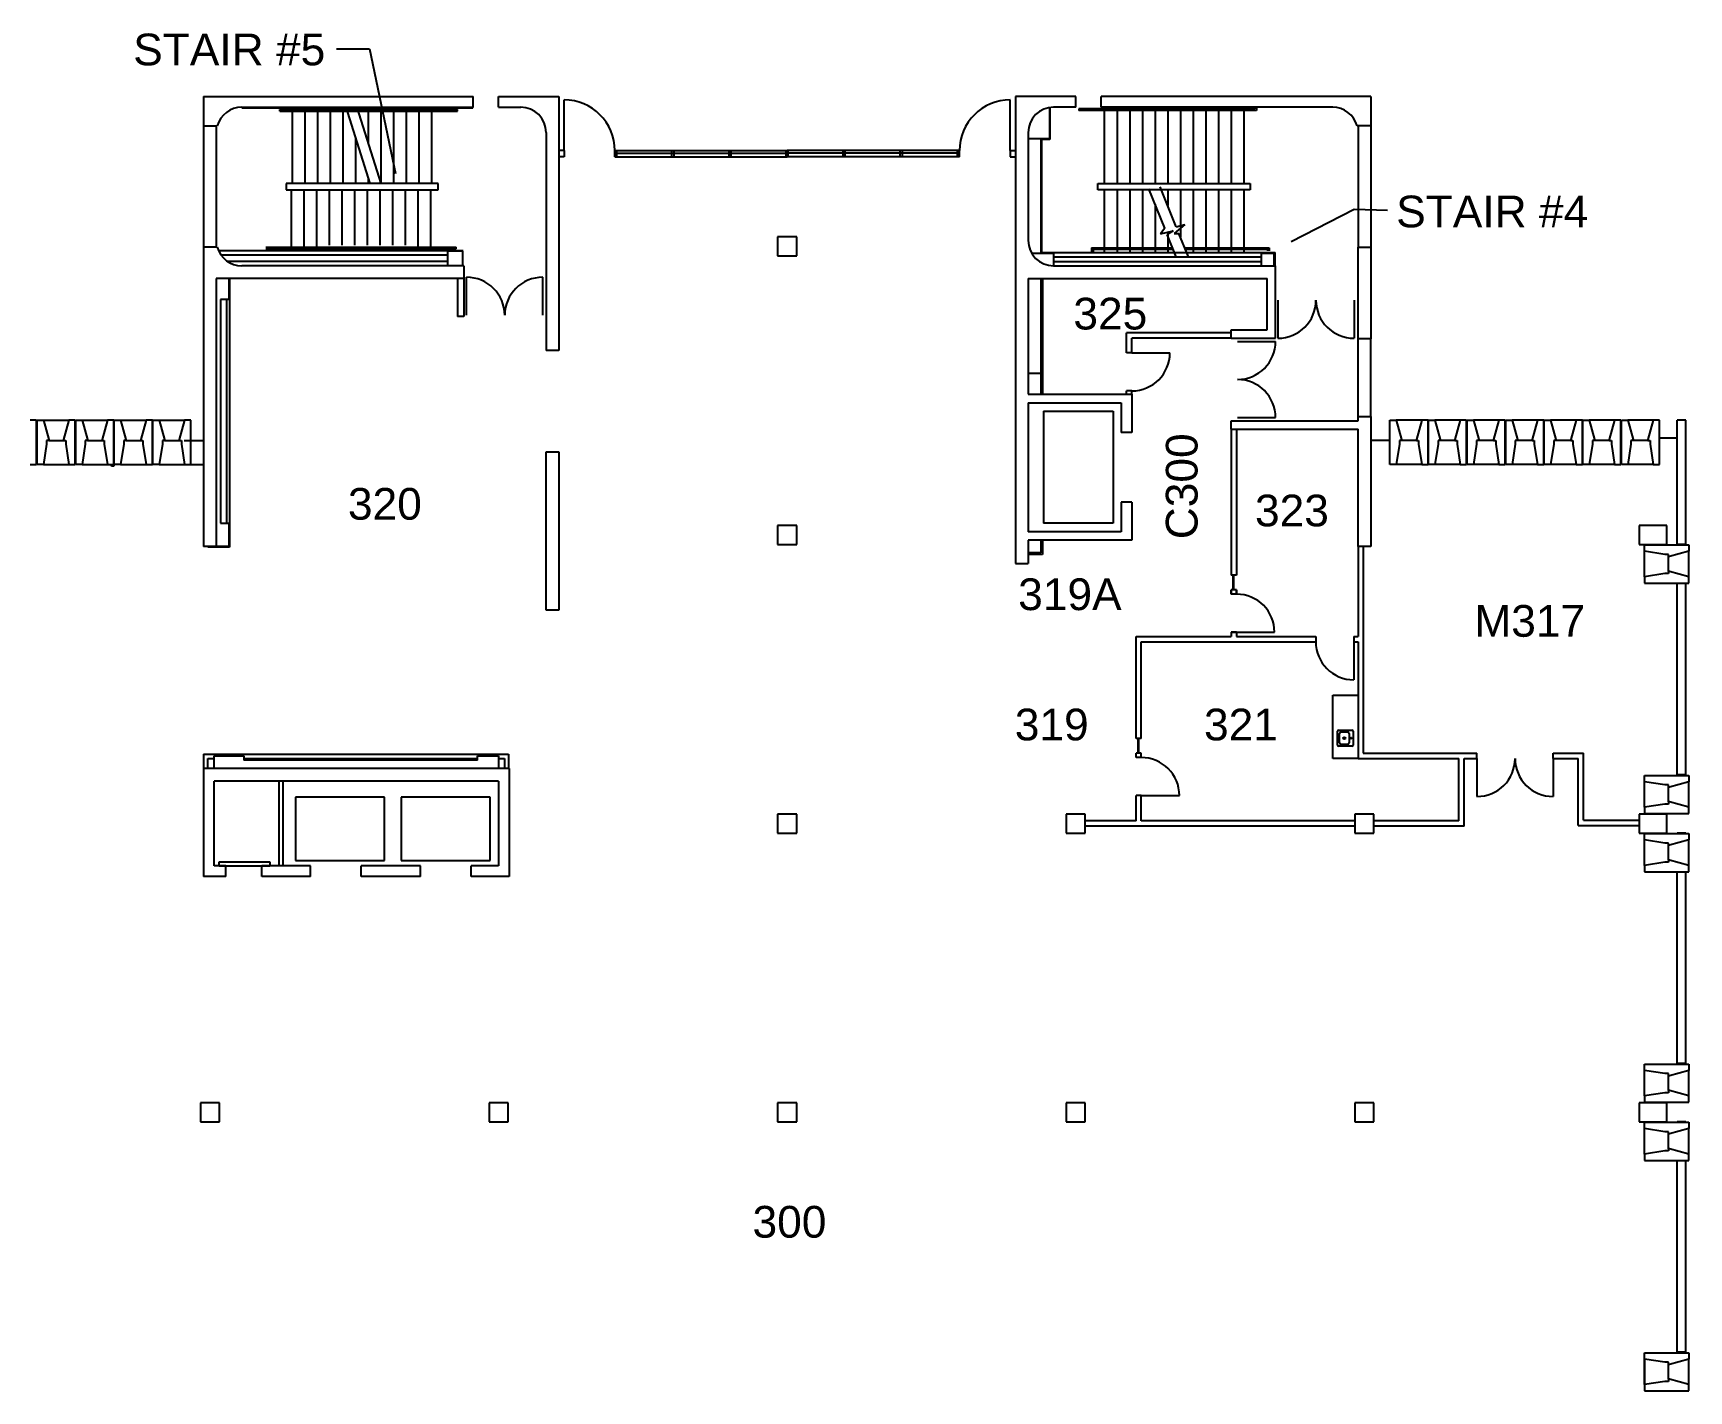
# Model space of a CAD drawing. Header units: inches. Extents: x -220 to 3068, y -21 to 2562.
# Drawn here: x 1501 to 3068, y 1273 to 2557 of the extents above; entities that cross this region are included whole.
import ezdxf

# ---------------------------------------------------------------- set-up
doc = ezdxf.new("R2010")
doc.units = ezdxf.units.IN
doc.header["$MEASUREMENT"] = 0
for name, color, linetype in [('A-DOOR', 4, 'Continuous'), ('A-FLOR-HRAL', 4, 'Continuous'), ('A-FLOR-STRS', 4, 'Continuous'), ('A-FLOR-TEXT', 7, 'Continuous'), ('A-FURN', 3, 'Continuous'), ('A-GLAZ', 3, 'Continuous'), ('A-WALL', 5, 'Continuous'), ('A-WALL-JAMB', 6, 'Continuous'), ('M-EQPM-EVTR', 4, 'Continuous'), ('P-SANR-FTXT', 5, 'Continuous'), ('S-COLS', 6, 'Continuous')]:
    doc.layers.add(name, color=color, linetype=linetype)
doc.styles.get("Standard").update_dxf_attribs({"font": 'arial.ttf'})

msp = doc.modelspace()

# ---------------------------------------------------------------- linework, layer by layer
at = {"layer": 'A-DOOR'}
for p, q in [((2003.7, 2445.6), (2003.7, 2493.6)), ((2425.7, 2445.6), (2425.7, 2493.6)), ((1911.5, 2289.8), (1911.5, 2325.8)), ((1983.5, 2289.8), (1983.5, 2325.8)), ((2678.9, 2304.1), (2678.9, 2268.1)), ((2750.9, 2304.1), (2750.9, 2268.1)), ((2640.7, 2265.1), (2676.7, 2265.1)), ((2540.7, 2254.3), (2576.7, 2254.3)), ((2640.7, 2193.1), (2676.7, 2193.1)), ((2639.7, 1990.1), (2675.7, 1990.1)), ((2750.7, 1981.1), (2750.7, 1945.1)), ((2867.2, 1870.7), (2867.2, 1834.7)), ((2939.2, 1870.7), (2939.2, 1834.7)), ((2549.7, 1835.6), (2585.7, 1835.6))]:
    msp.add_line(p, q, dxfattribs=at)
for centre, radius, start, end in [((2003.7, 2445.6), 48, 0, 90), ((2425.7, 2445.6), 48, 90, 180), ((1911.5, 2289.8), 36, 0, 90), ((1983.5, 2289.8), 36, 90, 180), ((2678.9, 2304.1), 36, 270, 0), ((2750.9, 2304.1), 36, 180, 270), ((2640.7, 2265.1), 36, 270, 0), ((2540.7, 2254.3), 36, 270, 0), ((2640.7, 2193.1), 36, 0, 90), ((2639.7, 1990.1), 36, 0, 90), ((2750.7, 1981.1), 36, 180, 270), ((2549.7, 1835.6), 36, 0, 90), ((2867.2, 1870.7), 36, 270, 0), ((2939.2, 1870.7), 36, 180, 270)]:
    msp.add_arc(centre, radius, start, end, dxfattribs=at)
at = {"layer": 'A-FLOR-HRAL'}
for p, q in [((1734.7, 2484.5), (1902.7, 2484.5)), ((1734.7, 2483), (1734.7, 2484.5)), ((1734.7, 2483), (1902.7, 2483)), ((1902.7, 2483), (1902.7, 2484.5)), ((2657.2, 2485.1), (2490.7, 2485.1)), ((2490.7, 2485.1), (2490.7, 2483.6)), ((2658.7, 2483.6), (2490.7, 2483.6)), ((2657.2, 2486.6), (2657.2, 2485.1)), ((2658.7, 2486.6), (2658.7, 2483.6)), ((1740.7, 2414.6), (1740.7, 2408.6)), ((1884.7, 2414.6), (1740.7, 2414.6)), ((1884.7, 2408.6), (1884.7, 2414.6)), ((2508.7, 2414.6), (2652.7, 2414.6)), ((2508.7, 2408.6), (2508.7, 2414.6)), ((2652.7, 2414.6), (2652.7, 2408.6)), ((1740.7, 2408.6), (1884.7, 2408.6)), ((2652.7, 2408.6), (2508.7, 2408.6)), ((1721.7, 2354.2), (1901.7, 2354.2)), ((1721.7, 2352.7), (1901.7, 2352.7)), ((1901.7, 2352.7), (1901.7, 2354.2)), ((2502.7, 2353.7), (2579.3, 2353.7)), ((2502.7, 2353.7), (2502.7, 2349.2)), ((2504.2, 2352.2), (2579.9, 2352.2)), ((2504.2, 2352.2), (2504.2, 2349.2)), ((2590.7, 2353.7), (2670.7, 2353.7)), ((2591.3, 2352.2), (2669.2, 2352.2)), ((2669.2, 2352.2), (2669.2, 2350.7)), ((2670.7, 2353.7), (2670.7, 2350.7))]:
    msp.add_line(p, q, dxfattribs=at)
at = {"layer": 'A-FLOR-STRS'}
for p, q in [((1746.7, 2414.6), (1746.7, 2486.6)), ((1758.7, 2414.6), (1758.7, 2486.6)), ((1770.7, 2414.6), (1770.7, 2486.6)), ((1782.7, 2414.6), (1782.7, 2486.6)), ((1794.7, 2414.6), (1794.7, 2486.6)), ((1820.2, 2414.6), (1797.4, 2486.6)), ((1830.7, 2414.6), (1808, 2486.4)), ((1818.7, 2452.6), (1818.7, 2486.6)), ((1830.7, 2414.6), (1830.7, 2486.6)), ((1842.7, 2414.6), (1842.7, 2486.6)), ((1854.7, 2414.6), (1854.7, 2486.6)), ((1866.7, 2414.6), (1866.7, 2486.6)), ((1878.7, 2414.6), (1878.7, 2486.6)), ((2514.7, 2486.6), (2514.7, 2414.6)), ((2526.7, 2486.6), (2526.7, 2414.6)), ((2538.7, 2486.6), (2538.7, 2414.6)), ((2550.7, 2486.6), (2550.7, 2414.6)), ((2562.7, 2486.6), (2562.7, 2414.6)), ((2574.7, 2486.6), (2574.7, 2414.6)), ((2586.7, 2486.6), (2586.7, 2414.6)), ((2598.7, 2486.6), (2598.7, 2414.6)), ((2610.7, 2486.6), (2610.7, 2414.6)), ((2622.7, 2486.6), (2622.7, 2414.6)), ((2634.7, 2486.6), (2634.7, 2414.6)), ((2646.7, 2486.6), (2646.7, 2414.6)), ((1806.7, 2414.6), (1806.7, 2457.3)), ((1818.7, 2414.6), (1818.7, 2419.4)), ((1745.7, 2351.2), (1745.7, 2408.6)), ((1757.7, 2351.2), (1757.7, 2408.6)), ((1769.7, 2351.2), (1769.7, 2408.6)), ((1781.7, 2356.1), (1781.7, 2408.6)), ((1793.7, 2356.1), (1793.7, 2408.6)), ((1805.7, 2356.1), (1805.7, 2408.6)), ((1817.7, 2356.1), (1817.7, 2408.6)), ((1829.7, 2356.1), (1829.7, 2408.6)), ((1841.7, 2356.1), (1841.7, 2408.6)), ((1853.7, 2356.1), (1853.7, 2408.6)), ((1865.7, 2351.2), (1865.7, 2408.6)), ((1877.7, 2351.2), (1877.7, 2408.6)), ((2514.7, 2408.6), (2514.7, 2349.2)), ((2526.7, 2408.6), (2526.7, 2349.2)), ((2538.7, 2408.6), (2538.7, 2349.2)), ((2550.7, 2408.6), (2550.7, 2349.2)), ((2571.8, 2372.3), (2556.9, 2409.3)), ((2582.7, 2373.5), (2567.5, 2411.2)), ((2574.7, 2408.6), (2574.7, 2393.5)), ((2586.7, 2408.6), (2586.7, 2363.8)), ((2598.7, 2408.6), (2598.7, 2349.2)), ((2610.7, 2408.6), (2610.7, 2349.2)), ((2622.7, 2408.6), (2622.7, 2349.2)), ((2634.7, 2408.6), (2634.7, 2349.2)), ((2646.7, 2408.6), (2646.7, 2349.2)), ((2562.7, 2395), (2562.7, 2349.2)), ((2571.8, 2372.3), (2567.8, 2366.7)), ((2567.8, 2366.7), (2579.9, 2369.6)), ((2579.9, 2369.6), (2574.3, 2366.2)), ((2582.8, 2345), (2574.3, 2366.2)), ((2574.7, 2366.4), (2574.7, 2349.2)), ((2591, 2375.8), (2580.8, 2367.2)), ((2580.8, 2367.2), (2585.3, 2367.1)), ((2582.7, 2373.5), (2591, 2375.8)), ((2594.2, 2345), (2585.3, 2367.1))]:
    msp.add_line(p, q, dxfattribs=at)
at = {"layer": 'A-FLOR-TEXT'}
for p, q in [((1788.4, 2541.9), (1819.5, 2541.9)), ((1819.5, 2541.9), (1844.1, 2424)), ((2751.1, 2389.9), (2691.3, 2359.3)), ((2782.7, 2388.9), (2751.1, 2389.9))]:
    msp.add_line(p, q, dxfattribs=at)
at = {"layer": 'A-FURN'}
for p, q in [((2730.7, 1930.7), (2754.7, 1930.7)), ((2730.7, 1870.7), (2730.7, 1930.7)), ((2754.7, 1870.7), (2730.7, 1870.7))]:
    msp.add_line(p, q, dxfattribs=at)
at = {"layer": 'A-GLAZ'}
for p, q in [((1662.7, 2469.1), (1662.7, 2354.1)), ((1674.7, 2469.1), (1674.7, 2354.1)), ((2754.7, 2469.1), (2754.7, 2354.1)), ((2766.7, 2469.1), (2766.7, 2354.1)), ((2051.7, 2445.6), (2214.7, 2445.6)), ((2377.7, 2445.6), (2214.7, 2445.6)), ((2051.7, 2443), (2214.7, 2443)), ((2051.7, 2439.6), (2214.7, 2439.6)), ((2377.7, 2443), (2214.7, 2443)), ((2377.7, 2439.6), (2214.7, 2439.6)), ((2754.7, 2194.2), (2754.7, 2267.6)), ((2766.7, 2194.2), (2766.7, 2267.6)), ((1516.2, 2171.3), (1530.2, 2171.3)), ((1552.7, 2171.3), (1566.7, 2171.3)), ((1589.2, 2171.3), (1603.2, 2171.3)), ((1625.7, 2171.3), (1639.7, 2171.3)), ((1644.4, 2171.3), (1662.7, 2171.3)), ((2784.9, 2171.3), (2766.7, 2171.3)), ((2809.9, 2171.3), (2795.9, 2171.3)), ((2846.4, 2171.3), (2832.4, 2171.3)), ((2882.9, 2171.3), (2868.9, 2171.3)), ((2919.4, 2171.3), (2905.4, 2171.3)), ((2955.9, 2171.3), (2941.9, 2171.3)), ((2992.4, 2171.3), (2978.4, 2171.3)), ((3028.9, 2171.3), (3014.9, 2171.3)), ((3056.7, 2173.5), (3039.9, 2173.5)), ((3048.3, 2047.6), (3048.3, 2061.6)), ((2636.7, 2030.1), (2636.7, 2044.1)), ((2637.2, 2030.1), (2637.2, 2044.1)), ((2546.7, 1875.6), (2546.7, 1889.6)), ((2547.2, 1875.6), (2547.2, 1889.6)), ((3048.3, 1829.6), (3048.3, 1843.6)), ((3048.3, 1774.6), (3048.3, 1788.6)), ((3048.3, 1556.6), (3048.3, 1570.6)), ((3048.3, 1501.6), (3048.3, 1515.6)), ((3048.3, 1283.6), (3048.3, 1297.6))]:
    msp.add_line(p, q, dxfattribs=at)
at = {"layer": 'A-WALL'}
for p, q in [((1662.7, 2496.6), (1662.7, 2469.1)), ((1662.7, 2496.6), (1917.7, 2496.6)), ((1662.7, 2496.6), (1917.7, 2496.6)), ((1662.7, 2496.6), (1662.7, 2079.1)), ((1917.7, 2486.6), (1917.7, 2496.6)), ((1941.7, 2496.6), (1998.7, 2496.6)), ((1941.7, 2486.6), (1941.7, 2496.6)), ((1998.7, 2496.6), (1998.7, 2256.6)), ((2487.7, 2496.6), (2430.7, 2496.6)), ((2430.7, 2496.6), (2430.7, 2055.1)), ((2487.7, 2486.6), (2487.7, 2496.6)), ((2511.7, 2486.6), (2511.7, 2496.6)), ((2766.7, 2496.6), (2511.7, 2496.6)), ((2766.7, 2496.6), (2766.7, 2469.1)), ((1698.7, 2486.6), (1917.7, 2486.6)), ((1698.7, 2486), (1917.2, 2486)), ((1941.7, 2486.6), (1962.7, 2486.6)), ((2462.7, 2486.2), (2462.7, 2456.6)), ((2463.3, 2486.2), (2463.3, 2456)), ((2487.7, 2486.6), (2466.7, 2486.6)), ((2730.7, 2486.6), (2511.7, 2486.6)), ((1662.7, 2469.1), (1675.6, 2469.1)), ((1986.7, 2462.6), (1986.7, 2256.6)), ((2442.7, 2462.6), (2442.7, 2360.6)), ((2766.7, 2469.1), (2753.8, 2469.1)), ((2462.7, 2456.6), (2442.7, 2456.6)), ((2454.7, 2456.6), (2454.7, 2348.6)), ((2455.3, 2456), (2455.3, 2349.2)), ((2463.3, 2456), (2455.3, 2456)), ((1662.7, 2354.1), (1662.7, 2071.1)), ((1675.6, 2354.1), (1662.7, 2354.1)), ((1676.6, 2351.2), (1908.2, 2351.2)), ((1893.5, 2350.6), (1893.5, 2336.6)), ((1907.5, 2350.6), (1893.5, 2350.6)), ((1907.5, 2350.6), (1907.5, 2336.6)), ((2754.7, 2267.6), (2754.7, 2354.1)), ((2754.7, 2354.1), (2766.7, 2354.1)), ((2766.7, 2354.1), (2766.7, 2267.6)), ((1678.9, 2347), (1893.5, 2347)), ((1893.5, 2340.6), (1685.4, 2340.6)), ((1908.7, 2336.6), (1698.7, 2336.6)), ((1908.7, 2336.6), (1908.7, 2324.6)), ((2445.9, 2348.6), (2466.7, 2348.6)), ((2455.3, 2349.2), (2676.2, 2349.2)), ((2466.7, 2348.6), (2466.7, 2336.6)), ((2466.7, 2345), (2663.5, 2345)), ((2466.7, 2340.6), (2663.5, 2340.6)), ((2466.7, 2336.6), (2676.7, 2336.6)), ((2663.5, 2348.6), (2675.5, 2348.6)), ((2663.5, 2336.6), (2663.5, 2348.6)), ((2675.5, 2336.6), (2675.5, 2348.6)), ((2676.2, 2336.6), (2676.2, 2349.2)), ((2676.7, 2268.1), (2676.7, 2336.6)), ((1674.7, 2324.6), (1674.7, 2071.1)), ((1908.7, 2324.6), (1674.7, 2324.6)), ((1686.7, 2324.6), (1686.7, 2304.6)), ((1687.3, 2324.6), (1687.3, 2070.5)), ((1902.7, 2324.6), (1902.7, 2288.6)), ((1908.7, 2324.6), (1908.7, 2288.6)), ((2442.7, 2324.6), (2442.7, 2215.1)), ((2442.7, 2324.6), (2668.7, 2324.6)), ((2454.7, 2324.6), (2454.7, 2215.1)), ((2456.2, 2324.6), (2456.2, 2215.1)), ((2668.7, 2276.1), (2668.7, 2324.6)), ((1678.7, 2304.6), (1678.7, 2093.1)), ((1686.7, 2304.6), (1678.7, 2304.6)), ((1684.2, 2304.6), (1684.2, 2093.1)), ((1684.2, 2304.6), (1684.2, 2093.1)), ((1908.7, 2288.6), (1902.7, 2288.6)), ((2634.7, 2273.1), (2535.7, 2273.1)), ((2535.7, 2254.3), (2535.7, 2273.1)), ((2634.7, 2276.1), (2668.7, 2276.1)), ((2634.7, 2268.1), (2634.7, 2276.1)), ((1998.7, 2256.6), (1986.7, 2256.6)), ((2634.7, 2268.1), (2540.7, 2268.1)), ((2540.7, 2254.3), (2540.7, 2268.1)), ((2634.7, 2268.1), (2676.7, 2268.1)), ((2766.7, 2267.6), (2754.7, 2267.6)), ((2540.7, 2254.3), (2535.7, 2254.3)), ((2442.7, 2235.1), (2454.7, 2235.1)), ((2442.7, 2215.1), (2540.7, 2215.1)), ((2535.7, 2215.1), (2535.7, 2218.3)), ((2540.7, 2218.3), (2535.7, 2218.3)), ((2540.7, 2215.1), (2540.7, 2218.3)), ((2540.7, 2215.1), (2540.7, 2179.1)), ((2442.7, 2207.1), (2442.7, 2085.1)), ((2442.7, 2207.1), (2530.7, 2207.1)), ((2530.7, 2207.1), (2530.7, 2179.1)), ((2754.7, 2190.1), (2754.7, 2194.2)), ((2754.7, 2194.2), (2766.7, 2194.2)), ((2766.7, 2194.2), (2766.7, 2071.1)), ((1504.7, 2190.6), (1498.7, 2190.6)), ((1504.7, 2148.6), (1504.7, 2190.6)), ((1505.2, 2190.6), (1511.2, 2190.6)), ((1505.2, 2148.6), (1505.2, 2190.6)), ((1511.2, 2190.6), (1516.2, 2172.3)), ((1511.2, 2190.6), (1535.2, 2190.6)), ((1535.2, 2190.6), (1530.2, 2172.3)), ((1541.2, 2190.6), (1535.2, 2190.6)), ((1541.2, 2148.6), (1541.2, 2190.6)), ((1541.7, 2190.6), (1547.7, 2190.6)), ((1541.7, 2148.6), (1541.7, 2190.6)), ((1547.7, 2190.6), (1552.7, 2172.3)), ((1547.7, 2190.6), (1571.7, 2190.6)), ((1571.7, 2190.6), (1566.7, 2172.3)), ((1577.7, 2190.6), (1571.7, 2190.6)), ((1577.7, 2148.6), (1577.7, 2190.6)), ((1578.2, 2190.6), (1584.2, 2190.6)), ((1578.2, 2148.6), (1578.2, 2190.6)), ((1584.2, 2190.6), (1589.2, 2172.3)), ((1584.2, 2190.6), (1608.2, 2190.6)), ((1608.2, 2190.6), (1603.2, 2172.3)), ((1614.2, 2190.6), (1608.2, 2190.6)), ((1614.2, 2148.6), (1614.2, 2190.6)), ((1614.7, 2190.6), (1620.7, 2190.6)), ((1614.7, 2148.6), (1614.7, 2190.6)), ((1620.7, 2190.6), (1625.7, 2172.3)), ((1620.7, 2190.6), (1644.7, 2190.6)), ((1644.7, 2190.6), (1639.7, 2172.3)), ((1650.7, 2190.6), (1644.7, 2190.6)), ((1650.7, 2148.6), (1650.7, 2190.6)), ((2540.7, 2179.1), (2530.7, 2179.1)), ((2634.7, 2182.1), (2634.7, 2190.1)), ((2634.7, 2190.1), (2754.7, 2190.1)), ((2634.7, 2182.1), (2754.7, 2182.1)), ((2634.7, 2182.1), (2634.7, 2044.1)), ((2639.7, 2182.1), (2639.7, 2044.1)), ((2754.7, 2071.1), (2754.7, 2182.1)), ((2784.9, 2190.6), (2790.9, 2190.6)), ((2784.9, 2148.6), (2784.9, 2190.6)), ((2814.9, 2190.6), (2790.9, 2190.6)), ((2790.9, 2190.6), (2795.9, 2172.3)), ((2814.9, 2190.6), (2809.9, 2172.3)), ((2820.9, 2190.6), (2814.9, 2190.6)), ((2820.9, 2148.6), (2820.9, 2190.6)), ((2821.4, 2190.6), (2827.4, 2190.6)), ((2821.4, 2148.6), (2821.4, 2190.6)), ((2851.4, 2190.6), (2827.4, 2190.6)), ((2827.4, 2190.6), (2832.4, 2172.3)), ((2851.4, 2190.6), (2846.4, 2172.3)), ((2857.4, 2190.6), (2851.4, 2190.6)), ((2857.4, 2148.6), (2857.4, 2190.6)), ((2857.9, 2190.6), (2863.9, 2190.6)), ((2857.9, 2148.6), (2857.9, 2190.6)), ((2887.9, 2190.6), (2863.9, 2190.6)), ((2863.9, 2190.6), (2868.9, 2172.3)), ((2887.9, 2190.6), (2882.9, 2172.3)), ((2893.9, 2190.6), (2887.9, 2190.6)), ((2893.9, 2148.6), (2893.9, 2190.6)), ((2894.4, 2190.6), (2900.4, 2190.6)), ((2894.4, 2148.6), (2894.4, 2190.6)), ((2924.4, 2190.6), (2900.4, 2190.6)), ((2900.4, 2190.6), (2905.4, 2172.3)), ((2924.4, 2190.6), (2919.4, 2172.3)), ((2930.4, 2190.6), (2924.4, 2190.6)), ((2930.4, 2148.6), (2930.4, 2190.6)), ((2930.9, 2190.6), (2936.9, 2190.6)), ((2930.9, 2148.6), (2930.9, 2190.6)), ((2960.9, 2190.6), (2936.9, 2190.6)), ((2936.9, 2190.6), (2941.9, 2172.3)), ((2960.9, 2190.6), (2955.9, 2172.3)), ((2966.9, 2190.6), (2960.9, 2190.6)), ((2966.9, 2148.6), (2966.9, 2190.6)), ((2967.4, 2190.6), (2973.4, 2190.6)), ((2967.4, 2148.6), (2967.4, 2190.6)), ((2997.4, 2190.6), (2973.4, 2190.6)), ((2973.4, 2190.6), (2978.4, 2172.3)), ((2997.4, 2190.6), (2992.4, 2172.3)), ((3003.4, 2190.6), (2997.4, 2190.6)), ((3003.4, 2148.6), (3003.4, 2190.6)), ((3003.9, 2148.6), (3003.9, 2190.6)), ((3003.9, 2190.6), (3009.9, 2190.6)), ((3009.9, 2190.6), (3014.9, 2172.3)), ((3033.9, 2190.6), (3009.9, 2190.6)), ((3033.9, 2190.6), (3028.9, 2172.3)), ((3039.9, 2190.6), (3033.9, 2190.6)), ((3039.9, 2148.6), (3039.9, 2190.6)), ((3064.7, 2190.6), (3056.7, 2190.6)), ((3056.7, 2073.1), (3056.7, 2190.6)), ((3064.7, 2073.1), (3064.7, 2190.6)), ((1514.2, 2167.9), (1511.2, 2148.6)), ((1516.2, 2171.3), (1514.2, 2171.3)), ((1514.2, 2171.3), (1514.2, 2167.9)), ((1516.2, 2172.3), (1516.2, 2171.3)), ((1530.2, 2172.3), (1530.2, 2171.3)), ((1530.2, 2171.3), (1532.2, 2171.3)), ((1532.2, 2171.3), (1532.2, 2167.9)), ((1532.2, 2167.9), (1535.2, 2148.6)), ((1550.7, 2167.9), (1547.7, 2148.6)), ((1552.7, 2171.3), (1550.7, 2171.3)), ((1550.7, 2171.3), (1550.7, 2167.9)), ((1552.7, 2172.3), (1552.7, 2171.3)), ((1566.7, 2172.3), (1566.7, 2171.3)), ((1566.7, 2171.3), (1568.7, 2171.3)), ((1568.7, 2171.3), (1568.7, 2167.9)), ((1568.7, 2167.9), (1571.7, 2148.6)), ((1587.2, 2167.9), (1584.2, 2148.6)), ((1589.2, 2171.3), (1587.2, 2171.3)), ((1587.2, 2171.3), (1587.2, 2167.9)), ((1589.2, 2172.3), (1589.2, 2171.3)), ((1603.2, 2172.3), (1603.2, 2171.3)), ((1603.2, 2171.3), (1605.2, 2171.3)), ((1605.2, 2171.3), (1605.2, 2167.9)), ((1605.2, 2167.9), (1608.2, 2148.6)), ((1623.7, 2167.9), (1620.7, 2148.6)), ((1625.7, 2171.3), (1623.7, 2171.3)), ((1623.7, 2171.3), (1623.7, 2167.9)), ((1625.7, 2172.3), (1625.7, 2171.3)), ((1639.7, 2172.3), (1639.7, 2171.3)), ((1639.7, 2171.3), (1641.7, 2171.3)), ((1641.7, 2171.3), (1641.7, 2167.9)), ((1641.7, 2167.9), (1644.7, 2148.6)), ((2793.9, 2167.9), (2790.9, 2148.6)), ((2795.9, 2171.3), (2793.9, 2171.3)), ((2793.9, 2171.3), (2793.9, 2167.9)), ((2795.9, 2172.3), (2795.9, 2171.3)), ((2809.9, 2172.3), (2809.9, 2171.3)), ((2809.9, 2171.3), (2811.9, 2171.3)), ((2811.9, 2171.3), (2811.9, 2167.9)), ((2811.9, 2167.9), (2814.9, 2148.6)), ((2830.4, 2167.9), (2827.4, 2148.6)), ((2832.4, 2171.3), (2830.4, 2171.3)), ((2830.4, 2171.3), (2830.4, 2167.9)), ((2832.4, 2172.3), (2832.4, 2171.3)), ((2846.4, 2172.3), (2846.4, 2171.3)), ((2846.4, 2171.3), (2848.4, 2171.3)), ((2848.4, 2171.3), (2848.4, 2167.9)), ((2848.4, 2167.9), (2851.4, 2148.6)), ((2866.9, 2167.9), (2863.9, 2148.6)), ((2868.9, 2171.3), (2866.9, 2171.3)), ((2866.9, 2171.3), (2866.9, 2167.9)), ((2868.9, 2172.3), (2868.9, 2171.3)), ((2882.9, 2172.3), (2882.9, 2171.3)), ((2882.9, 2171.3), (2884.9, 2171.3)), ((2884.9, 2171.3), (2884.9, 2167.9)), ((2884.9, 2167.9), (2887.9, 2148.6)), ((2903.4, 2167.9), (2900.4, 2148.6)), ((2905.4, 2171.3), (2903.4, 2171.3)), ((2903.4, 2171.3), (2903.4, 2167.9)), ((2905.4, 2172.3), (2905.4, 2171.3)), ((2919.4, 2172.3), (2919.4, 2171.3)), ((2919.4, 2171.3), (2921.4, 2171.3)), ((2921.4, 2171.3), (2921.4, 2167.9)), ((2921.4, 2167.9), (2924.4, 2148.6)), ((2939.9, 2167.9), (2936.9, 2148.6)), ((2941.9, 2171.3), (2939.9, 2171.3)), ((2939.9, 2171.3), (2939.9, 2167.9)), ((2941.9, 2172.3), (2941.9, 2171.3)), ((2955.9, 2172.3), (2955.9, 2171.3)), ((2955.9, 2171.3), (2957.9, 2171.3)), ((2957.9, 2171.3), (2957.9, 2167.9)), ((2957.9, 2167.9), (2960.9, 2148.6)), ((2976.4, 2167.9), (2973.4, 2148.6)), ((2978.4, 2171.3), (2976.4, 2171.3)), ((2976.4, 2171.3), (2976.4, 2167.9)), ((2978.4, 2172.3), (2978.4, 2171.3)), ((2992.4, 2172.3), (2992.4, 2171.3)), ((2992.4, 2171.3), (2994.4, 2171.3)), ((2994.4, 2171.3), (2994.4, 2167.9)), ((2994.4, 2167.9), (2997.4, 2148.6)), ((3012.9, 2167.9), (3009.9, 2148.6)), ((3012.9, 2171.3), (3012.9, 2167.9)), ((3014.9, 2171.3), (3012.9, 2171.3)), ((3014.9, 2172.3), (3014.9, 2171.3)), ((3028.9, 2172.3), (3028.9, 2171.3)), ((3028.9, 2171.3), (3030.9, 2171.3)), ((3030.9, 2171.3), (3030.9, 2167.9)), ((3030.9, 2167.9), (3033.9, 2148.6)), ((1498.7, 2148.6), (1504.7, 2148.6)), ((1511.2, 2148.6), (1505.2, 2148.6)), ((1511.2, 2148.6), (1535.2, 2148.6)), ((1535.2, 2148.6), (1541.2, 2148.6)), ((1547.7, 2148.6), (1541.7, 2148.6)), ((1547.7, 2148.6), (1571.7, 2148.6)), ((1571.7, 2148.6), (1577.7, 2148.6)), ((1575.7, 2147.1), (1575.7, 2148.6)), ((1577.7, 2147.1), (1575.7, 2147.1)), ((1577.7, 2148.6), (1577.7, 2147.1)), ((1584.2, 2148.6), (1578.2, 2148.6)), ((1584.2, 2148.6), (1608.2, 2148.6)), ((1608.2, 2148.6), (1614.2, 2148.6)), ((1620.7, 2148.6), (1614.7, 2148.6)), ((1620.7, 2148.6), (1662.7, 2148.6)), ((1644.7, 2148.6), (1650.7, 2148.6)), ((1986.7, 2011.1), (1986.7, 2160.6)), ((1986.7, 2160.6), (1998.7, 2160.6)), ((1998.7, 2160.6), (1998.7, 2011.1)), ((2790.9, 2148.6), (2784.9, 2148.6)), ((2814.9, 2148.6), (2790.9, 2148.6)), ((2814.9, 2148.6), (2820.9, 2148.6)), ((2827.4, 2148.6), (2821.4, 2148.6)), ((2851.4, 2148.6), (2827.4, 2148.6)), ((2851.4, 2148.6), (2857.4, 2148.6)), ((2863.9, 2148.6), (2857.9, 2148.6)), ((2887.9, 2148.6), (2863.9, 2148.6)), ((2887.9, 2148.6), (2893.9, 2148.6)), ((2900.4, 2148.6), (2894.4, 2148.6)), ((2924.4, 2148.6), (2900.4, 2148.6)), ((2924.4, 2148.6), (2930.4, 2148.6)), ((2936.9, 2148.6), (2930.9, 2148.6)), ((2960.9, 2148.6), (2936.9, 2148.6)), ((2960.9, 2148.6), (2966.9, 2148.6)), ((2973.4, 2148.6), (2967.4, 2148.6)), ((2997.4, 2148.6), (2973.4, 2148.6)), ((2997.4, 2148.6), (3003.4, 2148.6)), ((3009.9, 2148.6), (3003.9, 2148.6)), ((3033.9, 2148.6), (3009.9, 2148.6)), ((3033.9, 2148.6), (3039.9, 2148.6)), ((2540.7, 2113.1), (2530.7, 2113.1)), ((2530.7, 2113.1), (2530.7, 2085.1)), ((2540.7, 2113.1), (2540.7, 2077.1)), ((1678.7, 2093.1), (1686.7, 2093.1)), ((1686.7, 2093.1), (1686.7, 2071.1)), ((2530.7, 2085.1), (2442.7, 2085.1)), ((1674.7, 2071.1), (1662.7, 2071.1)), ((1687.3, 2070.5), (1666.7, 2070.5)), ((1686.7, 2071.1), (1674.7, 2071.1)), ((2442.7, 2077.1), (2442.7, 2055.1)), ((2540.7, 2077.1), (2442.7, 2077.1)), ((2454.7, 2077.1), (2454.7, 2065.1)), ((2456.2, 2077.1), (2456.2, 2063.6)), ((2766.7, 2071.1), (2754.7, 2071.1)), ((2754.7, 2071.1), (2754.7, 1986.1)), ((2759.7, 2071.1), (2759.7, 1875.7)), ((3025.7, 2066.6), (3025.7, 2072.6)), ((3025.7, 2072.6), (3067.7, 2072.6)), ((3064.7, 2073.1), (3056.7, 2073.1)), ((3067.7, 2072.6), (3067.7, 2066.6)), ((2430.7, 2055.1), (2442.7, 2055.1)), ((2454.7, 2065.1), (2442.7, 2065.1)), ((2456.2, 2063.6), (2442.7, 2063.6)), ((3045, 2063.6), (3025.7, 2066.6)), ((3025.7, 2042.6), (3025.7, 2066.6)), ((3048.3, 2063.6), (3045, 2063.6)), ((3048.3, 2061.6), (3048.3, 2063.6)), ((3049.3, 2061.6), (3048.3, 2061.6)), ((3067.7, 2066.6), (3049.3, 2061.6)), ((3067.7, 2042.6), (3067.7, 2066.6)), ((2639.7, 2044.1), (2634.7, 2044.1)), ((3045, 2045.6), (3025.7, 2042.6)), ((3025.7, 2042.6), (3025.7, 2036.6)), ((3025.7, 2036.6), (3067.7, 2036.6)), ((3048.3, 2045.6), (3045, 2045.6)), ((3048.3, 2047.6), (3048.3, 2045.6)), ((3049.3, 2047.6), (3048.3, 2047.6)), ((3067.7, 2042.6), (3049.3, 2047.6)), ((3067.7, 2036.6), (3067.7, 2042.6)), ((2639.7, 2030.1), (2634.7, 2030.1)), ((2634.7, 2026.1), (2634.7, 2030.1)), ((2634.7, 2026.1), (2634.7, 2030.1)), ((2634.7, 2026.1), (2634.7, 2030.1)), ((2634.7, 2030.1), (2634.7, 2026.1)), ((2639.7, 2026.1), (2634.7, 2026.1)), ((2639.7, 2026.1), (2634.7, 2026.1)), ((2639.7, 2026.1), (2639.7, 2030.1)), ((2639.7, 2026.1), (2639.7, 2030.1)), ((2639.7, 2026.1), (2639.7, 2030.1)), ((2639.7, 2030.1), (2639.7, 2026.1)), ((3056.7, 1855.1), (3056.7, 2036.1)), ((3064.7, 2036.1), (3056.7, 2036.1)), ((3064.7, 1855.1), (3064.7, 2036.1)), ((1998.7, 2011.1), (1986.7, 2011.1)), ((2634.7, 1990.1), (2639.7, 1990.1)), ((2639.7, 1990.1), (2634.7, 1990.1)), ((2639.7, 1990.1), (2634.7, 1990.1)), ((2634.7, 1990.1), (2634.7, 1986.1)), ((2639.7, 1990.1), (2639.7, 1986.1)), ((2544.7, 1986.1), (2634.7, 1986.1)), ((2544.7, 1889.6), (2544.7, 1986.1)), ((2549.7, 1981.1), (2714.7, 1981.1)), ((2549.7, 1889.6), (2549.7, 1981.1)), ((2639.7, 1986.1), (2714.7, 1986.1)), ((2714.7, 1986.1), (2714.7, 1981.1)), ((2750.7, 1986.1), (2750.7, 1981.1)), ((2750.7, 1986.1), (2754.7, 1986.1)), ((2750.7, 1981.1), (2754.7, 1981.1)), ((2754.7, 1981.1), (2754.7, 1870.7)), ((2549.7, 1889.6), (2544.7, 1889.6)), ((1662.7, 1874.6), (1951.2, 1874.6)), ((1662.7, 1874.6), (1662.7, 1861.1)), ((1666.7, 1861.1), (1666.7, 1870.6)), ((1666.7, 1870.6), (1672.7, 1870.6)), ((1672.7, 1861.1), (1672.7, 1873.1)), ((1672.7, 1873.1), (1700.7, 1873.1)), ((1700.7, 1873.1), (1700.7, 1869.1)), ((1700.7, 1870.6), (1921.7, 1870.6)), ((1921.7, 1869.1), (1700.7, 1869.1)), ((1921.7, 1869.1), (1921.7, 1873.1)), ((1921.7, 1873.1), (1941.7, 1873.1)), ((1941.7, 1873.1), (1941.7, 1861.1)), ((1941.7, 1870.6), (1947.2, 1870.6)), ((1947.2, 1870.6), (1947.2, 1861.1)), ((1951.2, 1874.6), (1951.2, 1861.1)), ((2544.7, 1871.6), (2544.7, 1875.6)), ((2544.7, 1871.6), (2544.7, 1875.6)), ((2544.7, 1871.6), (2544.7, 1875.6)), ((2549.7, 1875.6), (2544.7, 1875.6)), ((2549.7, 1871.6), (2544.7, 1871.6)), ((2549.7, 1871.6), (2544.7, 1871.6)), ((2549.7, 1871.6), (2549.7, 1875.6)), ((2549.7, 1871.6), (2549.7, 1875.6)), ((2549.7, 1871.6), (2549.7, 1875.6)), ((2754.7, 1870.7), (2850.2, 1870.7)), ((2759.7, 1875.7), (2867.2, 1875.7)), ((2850.2, 1811.6), (2850.2, 1870.7)), ((2855.2, 1806.6), (2855.2, 1870.7)), ((2855.2, 1870.7), (2867.2, 1870.7)), ((2867.2, 1870.7), (2867.2, 1875.7)), ((2939.2, 1870.7), (2939.2, 1875.7)), ((2939.2, 1875.7), (2967.9, 1875.7)), ((2939.2, 1870.7), (2962.9, 1870.7)), ((2962.9, 1807.2), (2962.9, 1870.7)), ((2967.9, 1812.2), (2967.9, 1875.7)), ((1951.7, 1861.1), (1662.7, 1861.1)), ((1662.7, 1861.1), (1662.7, 1759.1)), ((1672.7, 1769.1), (1672.7, 1849.1)), ((1941.7, 1849.1), (1672.7, 1849.1)), ((1733.7, 1849.1), (1733.7, 1769.1)), ((1737.7, 1849.1), (1737.7, 1769.1)), ((1941.7, 1849.1), (1941.7, 1769.1)), ((1951.7, 1861.1), (1951.7, 1759.1)), ((3025.7, 1854.6), (3067.7, 1854.6)), ((3025.7, 1848.6), (3025.7, 1854.6)), ((3025.7, 1824.6), (3025.7, 1848.6)), ((3045, 1845.6), (3025.7, 1848.6)), ((3025.7, 1824.6), (3025.7, 1848.6)), ((3067.7, 1848.6), (3049.3, 1843.6)), ((3064.7, 1855.1), (3056.7, 1855.1)), ((3067.7, 1854.6), (3067.7, 1848.6)), ((3067.7, 1824.6), (3067.7, 1848.6)), ((3067.7, 1824.6), (3067.7, 1848.6)), ((2544.7, 1811.6), (2544.7, 1835.6)), ((2549.7, 1835.6), (2544.7, 1835.6)), ((2544.7, 1831.6), (2544.7, 1835.6)), ((2549.7, 1835.6), (2544.7, 1835.6)), ((2544.7, 1831.6), (2544.7, 1835.6)), ((2549.7, 1811.6), (2549.7, 1835.6)), ((2549.7, 1831.6), (2549.7, 1835.6)), ((2549.7, 1831.6), (2549.7, 1835.6)), ((3048.3, 1845.6), (3045, 1845.6)), ((3048.3, 1843.6), (3048.3, 1845.6)), ((3049.3, 1843.6), (3048.3, 1843.6)), ((3045, 1827.6), (3025.7, 1824.6)), ((3025.7, 1824.6), (3025.7, 1818.6)), ((3025.7, 1818.6), (3067.7, 1818.6)), ((3048.3, 1827.6), (3045, 1827.6)), ((3049.3, 1829.6), (3048.3, 1829.6)), ((3048.3, 1829.6), (3048.3, 1827.6)), ((3067.7, 1824.6), (3049.3, 1829.6)), ((3067.7, 1818.6), (3067.7, 1824.6)), ((2544.7, 1811.6), (2496.7, 1811.6)), ((2751.7, 1806.6), (2496.7, 1806.6)), ((2751.7, 1811.6), (2549.7, 1811.6)), ((2850.2, 1811.6), (2769.7, 1811.6)), ((2855.2, 1806.6), (2769.7, 1806.6)), ((2962.9, 1807.2), (3020.7, 1807.2)), ((2967.9, 1812.2), (3020.7, 1812.2)), ((3025.7, 1799.6), (3067.7, 1799.6)), ((3025.7, 1793.6), (3025.7, 1799.6)), ((3025.7, 1769.6), (3025.7, 1793.6)), ((3045, 1790.6), (3025.7, 1793.6)), ((3025.7, 1769.6), (3025.7, 1793.6)), ((3048.3, 1790.6), (3045, 1790.6)), ((3048.3, 1788.6), (3048.3, 1790.6)), ((3049.3, 1788.6), (3048.3, 1788.6)), ((3067.7, 1793.6), (3049.3, 1788.6)), ((3064.7, 1800.1), (3056.7, 1800.1)), ((3067.7, 1799.6), (3067.7, 1793.6)), ((3067.7, 1769.6), (3067.7, 1793.6)), ((3067.7, 1769.6), (3067.7, 1793.6)), ((1677.3, 1772.8), (1725.3, 1772.8)), ((1677.3, 1769.1), (1677.3, 1772.8)), ((1725.3, 1772.8), (1725.3, 1769.1)), ((3045, 1772.6), (3025.7, 1769.6)), ((3048.3, 1772.6), (3045, 1772.6)), ((3049.3, 1774.6), (3048.3, 1774.6)), ((3048.3, 1774.6), (3048.3, 1772.6)), ((3067.7, 1769.6), (3049.3, 1774.6)), ((1683.7, 1759.1), (1662.7, 1759.1)), ((1683.7, 1769.1), (1672.7, 1769.1)), ((1677.3, 1769.1), (1725.3, 1769.1)), ((1683.7, 1759.1), (1683.7, 1769.1)), ((1763.7, 1769.1), (1717.7, 1769.1)), ((1717.7, 1759.1), (1717.7, 1769.1)), ((1763.7, 1759.1), (1717.7, 1759.1)), ((1763.7, 1759.1), (1763.7, 1769.1)), ((1867.7, 1769.1), (1811.7, 1769.1)), ((1811.7, 1759.1), (1811.7, 1769.1)), ((1867.7, 1759.1), (1811.7, 1759.1)), ((1867.7, 1759.1), (1867.7, 1769.1)), ((1941.7, 1769.1), (1915.7, 1769.1)), ((1915.7, 1759.1), (1915.7, 1769.1)), ((1951.7, 1759.1), (1915.7, 1759.1)), ((3025.7, 1769.6), (3025.7, 1763.6)), ((3025.7, 1763.6), (3067.7, 1763.6)), ((3064.7, 1763.1), (3056.7, 1763.1)), ((3056.7, 1582.1), (3056.7, 1763.1)), ((3064.7, 1582.1), (3064.7, 1763.1)), ((3067.7, 1763.6), (3067.7, 1769.6)), ((3064.7, 1582.1), (3056.7, 1582.1)), ((3025.7, 1575.6), (3025.7, 1581.6)), ((3025.7, 1581.6), (3067.7, 1581.6)), ((3045, 1572.6), (3025.7, 1575.6)), ((3025.7, 1551.6), (3025.7, 1575.6)), ((3048.3, 1572.6), (3045, 1572.6)), ((3048.3, 1570.6), (3048.3, 1572.6)), ((3049.3, 1570.6), (3048.3, 1570.6)), ((3067.7, 1575.6), (3049.3, 1570.6)), ((3067.7, 1581.6), (3067.7, 1575.6)), ((3067.7, 1551.6), (3067.7, 1575.6)), ((3067.7, 1551.6), (3067.7, 1575.6)), ((3045, 1554.6), (3025.7, 1551.6)), ((3025.7, 1551.6), (3025.7, 1545.6)), ((3048.3, 1554.6), (3045, 1554.6)), ((3048.3, 1556.6), (3048.3, 1554.6)), ((3049.3, 1556.6), (3048.3, 1556.6)), ((3067.7, 1551.6), (3049.3, 1556.6)), ((3067.7, 1545.6), (3067.7, 1551.6)), ((3025.7, 1545.6), (3067.7, 1545.6)), ((3025.7, 1526.6), (3067.7, 1526.6)), ((3025.7, 1520.6), (3025.7, 1526.6)), ((3045, 1517.6), (3025.7, 1520.6)), ((3025.7, 1496.6), (3025.7, 1520.6)), ((3067.7, 1520.6), (3049.3, 1515.6)), ((3064.7, 1527.1), (3056.7, 1527.1)), ((3067.7, 1526.6), (3067.7, 1520.6)), ((3067.7, 1496.6), (3067.7, 1520.6)), ((3067.7, 1496.6), (3067.7, 1520.6)), ((3048.3, 1517.6), (3045, 1517.6)), ((3048.3, 1515.6), (3048.3, 1517.6)), ((3049.3, 1515.6), (3048.3, 1515.6)), ((3045, 1499.6), (3025.7, 1496.6)), ((3025.7, 1496.6), (3025.7, 1490.6)), ((3025.7, 1490.6), (3067.7, 1490.6)), ((3048.3, 1499.6), (3045, 1499.6)), ((3049.3, 1501.6), (3048.3, 1501.6)), ((3048.3, 1501.6), (3048.3, 1499.6)), ((3067.7, 1496.6), (3049.3, 1501.6)), ((3064.7, 1490.1), (3056.7, 1490.1)), ((3056.7, 1309.1), (3056.7, 1490.1)), ((3064.7, 1309.1), (3064.7, 1490.1)), ((3067.7, 1490.6), (3067.7, 1496.6)), ((3025.7, 1302.6), (3025.7, 1308.6)), ((3025.7, 1308.6), (3067.7, 1308.6)), ((3045, 1299.6), (3025.7, 1302.6)), ((3025.7, 1278.6), (3025.7, 1302.6)), ((3025.7, 1278.6), (3025.7, 1302.6)), ((3025.7, 1278.6), (3025.7, 1302.6)), ((3025.7, 1302.1), (3025.7, 1278.1)), ((3067.7, 1302.6), (3049.3, 1297.6)), ((3064.7, 1309.1), (3056.7, 1309.1)), ((3067.7, 1308.6), (3067.7, 1302.6)), ((3067.7, 1278.6), (3067.7, 1302.6)), ((3067.7, 1278.6), (3067.7, 1302.6)), ((3048.3, 1299.6), (3045, 1299.6)), ((3048.3, 1297.6), (3048.3, 1299.6)), ((3049.3, 1297.6), (3048.3, 1297.6)), ((3045, 1281.6), (3025.7, 1278.6)), ((3025.7, 1278.6), (3025.7, 1272.6)), ((3025.7, 1272.6), (3067.7, 1272.6)), ((3048.3, 1281.6), (3045, 1281.6)), ((3048.3, 1283.6), (3048.3, 1281.6)), ((3049.3, 1283.6), (3048.3, 1283.6)), ((3067.7, 1278.6), (3049.3, 1283.6)), ((3067.7, 1272.6), (3067.7, 1278.6))]:
    msp.add_line(p, q, dxfattribs=at)
for centre, start, end in [((1698.7, 2462.6), 90, 164.2861), ((1962.7, 2462.6), 0, 90), ((2466.7, 2462.6), 90, 180), ((2730.7, 2462.6), 15.7139, 90), ((1698.7, 2360.6), 195.7139, 270), ((2466.7, 2360.6), 180, 270)]:
    msp.add_arc(centre, 24, start, end, dxfattribs=at)
at = {"layer": 'A-WALL-JAMB'}
for p, q in [((1698.7, 2486), (1698.7, 2486.6)), ((1917.2, 2486), (1917.2, 2486.6)), ((2003.7, 2445.6), (1998.7, 2445.6)), ((2003.7, 2445.6), (2003.7, 2439.6)), ((2051.7, 2439.6), (2051.7, 2445.6)), ((2053.7, 2439.6), (2053.7, 2445.6)), ((2105.7, 2439.6), (2105.7, 2445.6)), ((2107.7, 2439.6), (2107.7, 2445.6)), ((2159.7, 2439.6), (2159.7, 2445.6)), ((2161.7, 2439.6), (2161.7, 2445.6)), ((2213.7, 2439.6), (2213.7, 2445.6)), ((2215.7, 2439.6), (2215.7, 2445.6)), ((2267.7, 2439.6), (2267.7, 2445.6)), ((2269.7, 2439.6), (2269.7, 2445.6)), ((2321.7, 2439.6), (2321.7, 2445.6)), ((2323.7, 2439.6), (2323.7, 2445.6)), ((2375.7, 2439.6), (2375.7, 2445.6)), ((2377.7, 2439.6), (2377.7, 2445.6)), ((2425.7, 2445.6), (2430.7, 2445.6)), ((2425.7, 2445.6), (2425.7, 2439.6)), ((2003.7, 2439.6), (1998.7, 2439.6)), ((2425.7, 2439.6), (2430.7, 2439.6))]:
    msp.add_line(p, q, dxfattribs=at)
at = {"layer": 'M-EQPM-EVTR'}
for p, q in [((2457.2, 2199.1), (2523.2, 2199.1)), ((2457.2, 2199.1), (2457.2, 2093.1)), ((2523.2, 2199.1), (2523.2, 2093.1)), ((2523.2, 2093.1), (2457.2, 2093.1)), ((1749.7, 1834.1), (1749.7, 1774.1)), ((1833.7, 1834.1), (1749.7, 1834.1)), ((1833.7, 1774.1), (1833.7, 1834.1)), ((1933.7, 1834.1), (1849.7, 1834.1)), ((1849.7, 1834.1), (1849.7, 1774.1)), ((1933.7, 1774.1), (1933.7, 1834.1)), ((1749.7, 1774.1), (1833.7, 1774.1)), ((1849.7, 1774.1), (1933.7, 1774.1))]:
    msp.add_line(p, q, dxfattribs=at)
at = {"layer": 'P-SANR-FTXT'}
for p, q in [((2735.2, 1883.4), (2735.2, 1896.4)), ((2736.2, 1897.4), (2749.2, 1897.4)), ((2738.7, 1895.9), (2744.7, 1895.9)), ((2750.2, 1896.4), (2750.2, 1883.4)), ((2749.2, 1882.4), (2736.2, 1882.4)), ((2737.2, 1885.4), (2737.2, 1894.4)), ((2744.7, 1883.9), (2738.7, 1883.9)), ((2746.2, 1894.4), (2746.2, 1885.4))]:
    msp.add_line(p, q, dxfattribs=at)
for centre, radius in [((2741.7, 1889.9), 1), ((2748.2, 1889.9), 0.5)]:
    msp.add_circle(centre, radius, dxfattribs=at)
for centre, radius, start, end in [((2736.2, 1896.4), 1, 90, 180), ((2738.7, 1894.4), 1.5, 90, 180), ((2744.7, 1894.4), 1.5, 0, 90), ((2749.2, 1896.4), 1, 0, 90), ((2736.2, 1883.4), 1, 180, 270), ((2738.7, 1885.4), 1.5, 180, 270), ((2744.7, 1885.4), 1.5, 270, 0), ((2749.2, 1883.4), 1, 270, 0)]:
    msp.add_arc(centre, radius, start, end, dxfattribs=at)
at = {"layer": 'S-COLS'}
for p, q in [((2205.7, 2364.1), (2205.7, 2346.1)), ((2223.7, 2364.1), (2205.7, 2364.1)), ((2223.7, 2346.1), (2223.7, 2364.1)), ((2205.7, 2346.1), (2223.7, 2346.1)), ((2205.7, 2091.1), (2205.7, 2073.1)), ((2223.7, 2091.1), (2205.7, 2091.1)), ((2223.7, 2073.1), (2223.7, 2091.1)), ((3020.7, 2091.1), (3020.7, 2073.1)), ((3046.7, 2091.1), (3020.7, 2091.1)), ((3046.7, 2073.1), (3046.7, 2091.1)), ((2205.7, 2073.1), (2223.7, 2073.1)), ((3020.7, 2073.1), (3046.7, 2073.1)), ((2205.7, 1818.1), (2205.7, 1800.1)), ((2223.7, 1818.1), (2205.7, 1818.1)), ((2223.7, 1800.1), (2223.7, 1818.1)), ((2478.7, 1818.1), (2478.7, 1800.1)), ((2496.7, 1818.1), (2478.7, 1818.1)), ((2496.7, 1800.1), (2496.7, 1818.1)), ((2751.7, 1818.1), (2751.7, 1800.1)), ((2769.7, 1818.1), (2751.7, 1818.1)), ((2769.7, 1800.1), (2769.7, 1818.1)), ((3020.7, 1818.1), (3020.7, 1800.1)), ((3046.7, 1818.1), (3020.7, 1818.1)), ((3020.7, 1818.1), (3020.7, 1800.1)), ((3046.7, 1818.1), (3020.7, 1818.1)), ((3046.7, 1800.1), (3046.7, 1818.1)), ((3046.7, 1800.1), (3046.7, 1818.1)), ((2205.7, 1800.1), (2223.7, 1800.1)), ((2478.7, 1800.1), (2496.7, 1800.1)), ((2751.7, 1800.1), (2769.7, 1800.1)), ((3020.7, 1800.1), (3046.7, 1800.1)), ((3020.7, 1800.1), (3046.7, 1800.1)), ((1659.7, 1545.1), (1659.7, 1527.1)), ((1677.7, 1545.1), (1659.7, 1545.1)), ((1677.7, 1527.1), (1677.7, 1545.1)), ((1932.7, 1545.1), (1932.7, 1527.1)), ((1950.7, 1545.1), (1932.7, 1545.1)), ((1950.7, 1527.1), (1950.7, 1545.1)), ((2205.7, 1545.1), (2205.7, 1527.1)), ((2223.7, 1545.1), (2205.7, 1545.1)), ((2223.7, 1527.1), (2223.7, 1545.1)), ((2478.7, 1545.1), (2478.7, 1527.1)), ((2496.7, 1545.1), (2478.7, 1545.1)), ((2496.7, 1527.1), (2496.7, 1545.1)), ((2751.7, 1545.1), (2751.7, 1527.1)), ((2769.7, 1545.1), (2751.7, 1545.1)), ((2769.7, 1527.1), (2769.7, 1545.1)), ((3020.7, 1545.1), (3020.7, 1527.1)), ((3046.7, 1545.1), (3020.7, 1545.1)), ((3020.7, 1545.1), (3020.7, 1527.1)), ((3046.7, 1545.1), (3020.7, 1545.1)), ((3046.7, 1527.1), (3046.7, 1545.1)), ((3046.7, 1527.1), (3046.7, 1545.1)), ((1659.7, 1527.1), (1677.7, 1527.1)), ((1932.7, 1527.1), (1950.7, 1527.1)), ((2205.7, 1527.1), (2223.7, 1527.1)), ((2478.7, 1527.1), (2496.7, 1527.1)), ((2751.7, 1527.1), (2769.7, 1527.1)), ((3020.7, 1527.1), (3046.7, 1527.1)), ((3020.7, 1527.1), (3046.7, 1527.1))]:
    msp.add_line(p, q, dxfattribs=at)

# ---------------------------------------------------------------- texts
at = {"layer": 'A-FLOR-TEXT'}
for s, p in [('STAIR #5', (1596.1, 2526.2)), ('STAIR #4', (2790.8, 2373)), ('325', (2485.4, 2276.4)), ('320', (1799.2, 2096.5)), ('323', (2657.2, 2090.2)), ('319A', (2433.2, 2011)), ('M317', (2864.7, 1985.8)), ('319', (2430, 1887.8)), ('321', (2609, 1887.8)), ('300', (2181.9, 1417.5))]:
    msp.add_text(s, height=30, dxfattribs=at).set_placement(p)
msp.add_text('C300', height=30, rotation=90, dxfattribs=at).set_placement((2602.9, 2078))

doc.saveas('drawing.dxf')
